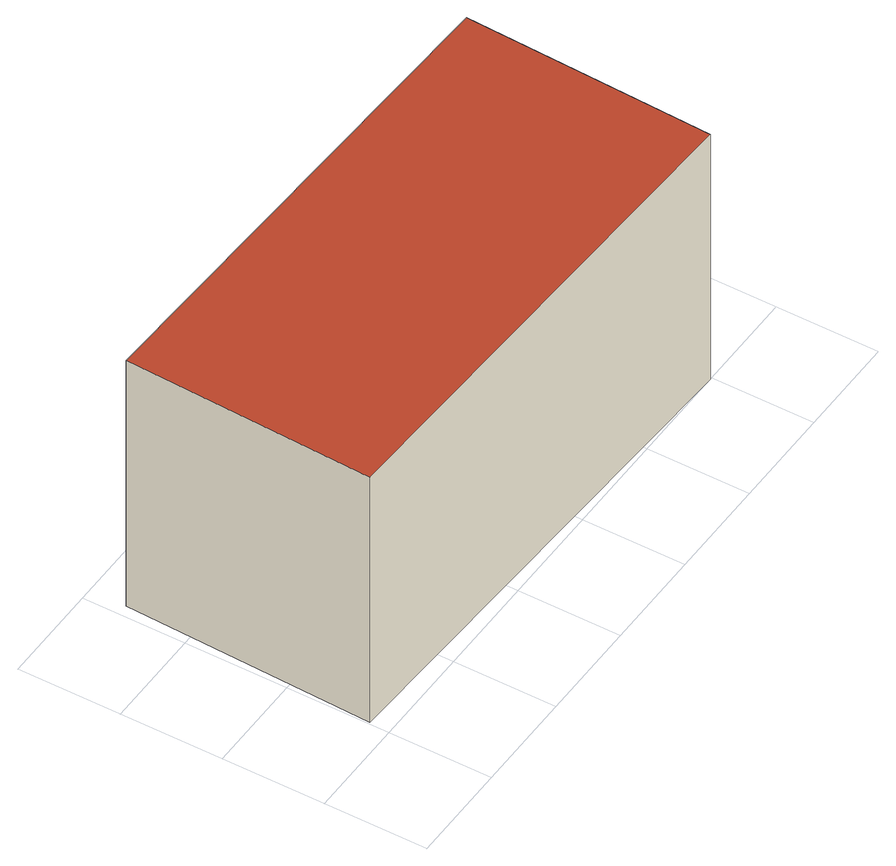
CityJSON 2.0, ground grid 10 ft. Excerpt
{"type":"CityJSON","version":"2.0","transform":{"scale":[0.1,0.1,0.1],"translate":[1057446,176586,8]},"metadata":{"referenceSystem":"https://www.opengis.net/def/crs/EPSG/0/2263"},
"CityObjects":{
"building1":{"type":"Building","attributes":{"name":"Bldg_3210020207","BIN":"4290161"},"geometry":[{"type":"MultiSurface","lod":"2","boundaries":[[[0,1,2,3]],[[4,5,6,7]],[[7,6,3,2]],[[4,7,2,1]],[[5,4,1,0]],[[6,5,0,3]]],"semantics":{"surfaces":[{"type":"GroundSurface"},{"type":"RoofSurface","BIN":"4290161"},{"type":"WallSurface"}],"values":[0,1,2,2,2,2]}}]}
},
"vertices":[
[2,20,1],[12,265,1],[508,245,1],[498,0,1],[12,265,283],[2,20,283],[498,0,283],[508,245,283]
]}
